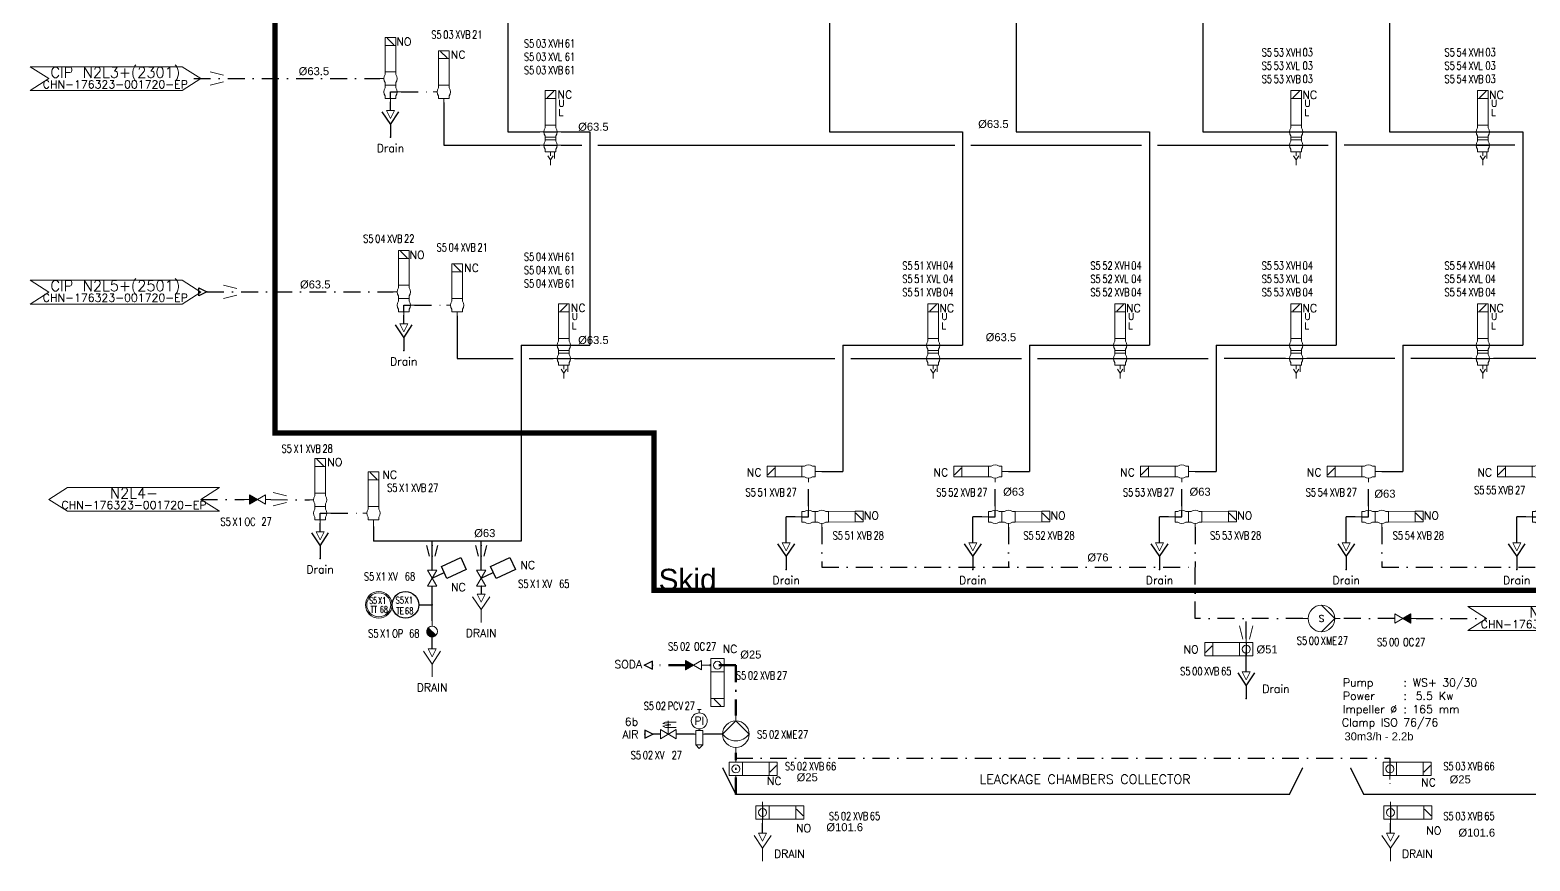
# Model space of a CAD drawing. Header units: inches. Extents: x 17763 to 19859, y 23751 to 24845.
# Drawn here: x 17773 to 18336, y 23751 to 24062 of the extents above; entities that cross this region are included whole.
import ezdxf
from ezdxf.enums import TextEntityAlignment as Align

# ---------------------------------------------------------------- set-up
doc = ezdxf.new("R2010")
doc.units = ezdxf.units.IN
doc.header["$MEASUREMENT"] = 0
doc.linetypes.add('ACAD_ISO02W100', pattern=[15, 12, -3])
doc.linetypes.add('DASHDOT2', pattern=[12.7, 6.35, -3.175, 0, -3.175])
for name, color, linetype, lineweight in [('11 Pipe Air Instrument', 3, 'Continuous', 30), ('15 Pipe Drain', 32, 'Continuous', 30), ('17 Pipe CIP', 4, 'DASHDOT2', 50), ('19 Pipe Process', 30, 'Continuous', 30), ('31 Equipment', 7, 'Continuous', 9), ('43 TXT English', 7, 'Continuous', 9), ('44 TXT French', 7, 'Continuous', 9), ('61 Revision Cloud', 1, 'Continuous', 9)]:
    doc.layers.add(name, color=color, linetype=linetype, lineweight=lineweight)
for name, color, linetype in [('Concentrated Liquid pipe', 1, 'Continuous'), ('DIAMETRE', 7, 'Continuous'), ('LIBELLE-INSTRUM', 7, 'Continuous'), ('MATERIEL-DIVERS', 7, 'Continuous'), ('POMPES', 7, 'Continuous'), ('POMPES-PROCESS', 7, 'Continuous'), ('Process water', 5, 'Continuous'), ('REPERES', 7, 'Continuous'), ('techn-data', 7, 'Continuous'), ('TEXTES', 7, 'Continuous'), ('TUYAUTERIE-EAU', 5, 'Continuous'), ('TUYAUTERIE-EGOUT', 32, 'Continuous'), ('TUYAUTERIE-NEP', 4, 'DASHDOT2'), ('TUYAUTERIE-PROCESS', 30, 'Continuous'), ('TUYAUTERIE-VAPEUR', 6, 'Continuous'), ('TXT_EN', 1, 'Continuous'), ('TXT_ENG', 7, 'Continuous'), ('TXT_FR', 7, 'Continuous'), ('VANNES', 7, 'Continuous')]:
    doc.layers.add(name, color=color, linetype=linetype)
doc.layers.get('REPERES').off()
doc.styles.add('ROMANS', font='ROMANS.SHX')
doc.styles.add('ROMANT', font='romant')
doc.styles.get("Standard").update_dxf_attribs({"font": 'arial.ttf'})
doc.styles.add('USER1', font='TXT.SHX', dxfattribs={"bigfont": 'gbcbig.shx'})

# ---------------------------------------------------------------- blocks, each defined once
blk = doc.blocks.new('APV-SIGN-ARW-FLOW-1')
at = {"layer": '31 Equipment'}
for p, q in [((-1.5, -1.5), (-1.5, 1.5)), ((-1.5, 1.5), (1.5, 0)), ((1.5, 0), (-1.5, -1.5))]:
    blk.add_line(p, q, dxfattribs=at)
blk = doc.blocks.new('APV-FTG-GEN-DRAIN-1')
at = {"layer": '31 Equipment'}
for p, q in [((-3.2, 9.61), (0, 4.81)), ((0, 4.81), (3.2, 9.61)), ((0, 0), (0, 4.81))]:
    blk.add_line(p, q, dxfattribs=at)
at = {"layer": '43 TXT English', "style": 'ROMANS'}
blk.add_attdef('DRAIN', text='', height=3, dxfattribs=at).set_placement((0, -4), align=Align.MIDDLE)
at = {"layer": '44 TXT French', "style": 'ROMANS'}
blk.add_attdef('EGOUT', text='', height=3, dxfattribs=at).set_placement((0, -4), align=Align.MIDDLE)
blk = doc.blocks.new('APV-FCE-GEN-STMTRAP-1')
at = {"layer": '31 Equipment'}
h = blk.add_hatch(dxfattribs=at)
h.set_pattern_fill('ANSI31', color=256, scale=0.01, style=0)
h.set_pattern_definition([(45, (-4, 0), (-0.02245064, 0.02245064), [])])
h.paths.add_polyline_path([(1.41, 1.42), (-1.42, -1.41, 1.002832)])
at = {"layer": '31 Equipment', "linetype": 'ACAD_ISO02W100', "ltscale": 38}
for p, q in [((-2, 0), (-4, 0)), ((2, 0), (4, 0))]:
    blk.add_line(p, q, dxfattribs=at)
at = {"layer": '31 Equipment', "color": 7}
blk.add_line((1.41, 1.42), (-1.42, -1.41), dxfattribs=at)
for start, end in [(45.2431, 224.7569), (224.8381, 45.1623)]:
    blk.add_arc((0, 0), 2, start, end, dxfattribs=at)
blk = doc.blocks.new('INSTR-M-L-TE')
at = {"color": 7, "extrusion": (0, -1, 0)}
blk.add_point((0, -10), dxfattribs=at)
at = {"layer": 'MATERIEL-DIVERS', "color": 7}
blk.add_line((0, -5), (0, -10), dxfattribs=at)
blk.add_circle((0, 0), 5, dxfattribs=at)
at = {"layer": 'LIBELLE-INSTRUM', "style": 'ROMANS', "width": 0.8, "flags": 8}
blk.add_attdef('TE', text='', height=3, dxfattribs=at).set_placement((0, 0), align=Align.MIDDLE)
blk = doc.blocks.new('APV-INS-F-L-TT')
at = {"layer": '31 Equipment'}
for radius in [5, 4.5]:
    blk.add_circle((0, 0), radius, dxfattribs=at)
blk = doc.blocks.new('CR')
at = {"color": 7}
for p, q in [((-2.5, 2.5), (2.5, 1.25)), ((2.5, 1.25), (2.5, 1.25)), ((2.5, -1.25), (-2.5, -2.5))]:
    blk.add_line(p, q, dxfattribs=at)
at = {"color": 7, "extrusion": (-1, 0, 0)}
blk.add_point((-2.5, 0), dxfattribs=at)
at = {"color": 7, "extrusion": (1, 0, 0)}
blk.add_point((2.5, 0), dxfattribs=at)
blk = doc.blocks.new('VANNE SIEGE INCLINE')
at = {"color": 7}
for p, q in [((-3, 1.73), (-3, -1.73)), ((-3, -1.73), (3, 1.73)), ((3, -1.73), (-3, 1.73)), ((3, 1.73), (3, -1.73))]:
    blk.add_line(p, q, dxfattribs=at)
at = {"color": 7, "extrusion": (-1, 0, 0)}
blk.add_point((-3, 0), dxfattribs=at)
at = {"color": 7, "extrusion": (1, 0, 0)}
blk.add_point((3, 0), dxfattribs=at)
at = {"layer": 'VANNES'}
for p, q in [((3.23, 12.84), (-0.15, 5.59)), ((7.76, 10.73), (3.23, 12.84)), ((4.38, 3.47), (7.76, 10.73)), ((-0.15, 5.59), (4.38, 3.47)), ((0, 0), (2.11, 4.53))]:
    blk.add_line(p, q, dxfattribs=at)
blk = doc.blocks.new('APV-FCE-GEN-REDCON-1')
at = {"layer": '31 Equipment', "color": 7}
for p, q in [((-2.5, 2.5), (2.5, 1.25)), ((2.5, 1.25), (2.5, 1.25)), ((2.5, -1.25), (-2.5, -2.5))]:
    blk.add_line(p, q, dxfattribs=at)
blk = doc.blocks.new('APV-FCE-NRV-GEN-1')
at = {"layer": '31 Equipment'}
h = blk.add_hatch(dxfattribs=at)
h.set_pattern_fill('ANSI31', color=256, scale=0.01, style=0)
h.set_pattern_definition([(45, (0, 0), (-0.02245064, 0.02245064), [])])
h.paths.add_polyline_path([(3, 1.75), (3, -1.75), (0, 0)])
at = {"layer": '31 Equipment', "linetype": 'ACAD_ISO02W100', "ltscale": 38}
for p, q in [((-3, 0), (-5, 0)), ((0, 0), (-3, 1.75)), ((-3, 1.75), (-3, -1.75)), ((0, 0), (-3, -1.75)), ((0, 0), (3, 1.75)), ((0, 0), (3, -1.75)), ((3, 1.75), (3, -1.75)), ((3, 0), (5, 0))]:
    blk.add_line(p, q, dxfattribs=at)
blk = doc.blocks.new('APV-PMP-GEN-CENTRI-1')
at = {"layer": '31 Equipment', "ltscale": 38}
for p, q in [((-5, 0), (-7, 0)), ((5, 0), (0, 5)), ((5, 0), (0, -5)), ((5, 0), (7, 0))]:
    blk.add_line(p, q, dxfattribs=at)
blk.add_circle((0, 0), 5, dxfattribs=at)
at = {"layer": '31 Equipment', "style": 'ROMANT', "flags": 8}
blk.add_attdef('I', text='', height=2.5, dxfattribs=at).set_placement((0, 0), align=Align.MIDDLE)
blk = doc.blocks.new('APV-VLV-SSEAT-SW43-41')
at = {"layer": '31 Equipment', "ltscale": 38}
for p, q in [((1.25, 20.25), (-1.25, 17.75)), ((-2, 7.5), (-2, 6.5)), ((2, 7.5), (2, 6.5)), ((-2.5, 0), (-4, 0)), ((-2, 2.5), (-2, 3.5)), ((-2, 2.5), (2, 2.5)), ((-2, 2.5), (-2, 1.5)), ((2, 2.5), (2, 3.5)), ((2, 2.5), (2, 1.5)), ((2.5, 5), (4, 5)), ((-2, -1.5), (-2, -2.5)), ((-2, -2.5), (2, -2.5)), ((0, -2.5), (0, -5)), ((2, -1.5), (2, -2.5))]:
    blk.add_line(p, q, dxfattribs=at)
at = {"layer": '31 Equipment', "lineweight": 30}
for p, q in [((0, 0), (-2.5, 0)), ((0, -2.5), (0, 0))]:
    blk.add_line(p, q, dxfattribs=at)
at = {"layer": '31 Equipment', "ltscale": 38}
for points in [[(-2, 17.5), (2, 17.5), (2, 20.5), (-2, 20.5)], [(-2, 7.5), (2, 7.5), (2, 17.5), (-2, 17.5)]]:
    blk.add_lwpolyline(points, close=True, dxfattribs=at)
for centre, start, end in [((0, 5), 143.1301, 216.8699), ((0, 5), 323.1301, 36.8699), ((0, 0), 143.1301, 216.8699), ((0, 0), 323.1301, 36.8699)]:
    blk.add_arc(centre, 2.5, start, end, dxfattribs=at)
blk = doc.blocks.new('APV-VLV-SSEAT-SW41-3')
at = {"layer": '31 Equipment', "ltscale": 38}
for p, q in [((1.25, 15.25), (-1.25, 12.75)), ((-2, 2.5), (-2, 1.5)), ((2, 2.5), (2, 1.5)), ((2.5, 0), (4, 0)), ((-2, -2.5), (-2, -1.5)), ((2, -2.5), (-2, -2.5)), ((-2, -2.5), (2, -2.5)), ((0, -2.5), (0, -5)), ((2, -2.5), (2, -1.5))]:
    blk.add_line(p, q, dxfattribs=at)
for points in [[(-2, 12.5), (2, 12.5), (2, 15.5), (-2, 15.5)], [(-2, 2.5), (2, 2.5), (2, 12.5), (-2, 12.5)]]:
    blk.add_lwpolyline(points, close=True, dxfattribs=at)
for start, end in [(143.1301, 216.8699), (323.1301, 36.8699)]:
    blk.add_arc((0, 0), 2.5, start, end, dxfattribs=at)
blk = doc.blocks.new('EGOUT')
at = {"color": 7}
for p, q in [((-3.2, 9.61), (0, 4.81)), ((0, 4.81), (3.2, 9.61)), ((0, 4.81), (0, 0))]:
    blk.add_line(p, q, dxfattribs=at)
at = {"color": 7, "extrusion": (0, -1, 0)}
blk.add_point((0, 0), dxfattribs=at)
at = {"layer": 'POMPES-PROCESS', "style": 'ROMANS'}
blk.add_attdef('EGOUT', text='', height=3, dxfattribs=at).set_placement((0, -4), align=Align.MIDDLE)
blk = doc.blocks.new('APV-VLV-DSEAT-DA34-3')
at = {"layer": '31 Equipment', "ltscale": 38}
for p, q in [((1.25, 20.25), (-1.25, 17.75)), ((-2, 7.5), (-2, 6.5)), ((2, 7.5), (2, 6.5)), ((-4, 5), (-2.5, 5)), ((-2, 3), (-2, 3.5)), ((-2, 2), (-2, 1.5)), ((2, 3), (2, 3.5)), ((2, 2), (2, 1.5)), ((4, 5), (2.5, 5)), ((-4, 0), (-2.5, 0)), ((-2, -2.5), (-2, -1.5)), ((-2, -2.5), (2, -2.5)), ((0, -5.5), (-1, -4)), ((0, -2.5), (0, -4)), ((1, -4), (0, -5.5)), ((0, -5.5), (0, -7.5)), ((1.5, -2.5), (1.5, -5)), ((2, -2.5), (2, -1.5)), ((2.5, 0), (4, 0))]:
    blk.add_line(p, q, dxfattribs=at)
at = {"layer": '31 Equipment', "lineweight": 30}
for p, q in [((-2.5, 5), (2.5, 5)), ((-2.5, 0), (2.5, 0))]:
    blk.add_line(p, q, dxfattribs=at)
at = {"layer": '31 Equipment', "ltscale": 38}
for points in [[(-2, 17.5), (2, 17.5), (2, 20.5), (-2, 20.5)], [(-2, 7.5), (2, 7.5), (2, 17.5), (-2, 17.5)], [(-2, 3), (2, 3), (2, 2), (-2, 2)]]:
    blk.add_lwpolyline(points, close=True, dxfattribs=at)
for centre, start, end in [((0, 5), 143.1301, 216.8699), ((0, 5), 323.1301, 36.8699), ((0, 0), 143.1301, 216.8699), ((0, 0), 323.1301, 36.8699)]:
    blk.add_arc(centre, 2.5, start, end, dxfattribs=at)
at = {"layer": '31 Equipment', "style": 'ROMANS', "flags": 8}
for tag, p in [('U', (3, 14.5)), ('L', (3, 11))]:
    blk.add_attdef(tag, p, '', height=2.5, dxfattribs=at)
blk = doc.blocks.new('FLE23-A')
at = {"color": 7}
for p, q in [((0, 1.5), (-3, 0)), ((-3, 0), (0, -1.5)), ((0, -1.5), (0, 1.5))]:
    blk.add_line(p, q, dxfattribs=at)
at = {"layer": 'MATERIEL-DIVERS', "color": 7, "extrusion": (-1, 0, 0)}
blk.add_point((-3, 0), dxfattribs=at)
at = {"layer": 'MATERIEL-DIVERS', "color": 2}
for p in [(-3, 0), (0, 0)]:
    blk.add_point(p, dxfattribs=at)
at = {"layer": 'MATERIEL-DIVERS', "color": 7, "extrusion": (1, 0, 0)}
blk.add_point((0, 0), dxfattribs=at)
blk = doc.blocks.new('APV-VLV-BFLY-SV-4')
at = {"layer": '31 Equipment', "ltscale": 38}
for p, q in [((1.25, 15.25), (-1.25, 12.75)), ((2.5, 2.5), (-2.5, 2.5)), ((-2.5, 2.5), (-2.5, -2.5)), ((2.5, -2.5), (2.5, 2.5)), ((-2.5, -2.5), (2.5, -2.5))]:
    blk.add_line(p, q, dxfattribs=at)
at = {"layer": '31 Equipment'}
for p, q in [((-4, 0), (-2.5, 0)), ((2.5, 0), (4, 0))]:
    blk.add_line(p, q, dxfattribs=at)
at = {"layer": '31 Equipment', "lineweight": 30}
blk.add_line((-2.5, 0), (2.5, 0), dxfattribs=at)
at = {"layer": '31 Equipment', "ltscale": 38}
for points in [[(-2.5, 12.5), (2.5, 12.5), (2.5, 15.5), (-2.5, 15.5)], [(-2.5, 2.5), (2.5, 2.5), (2.5, 12.5), (-2.5, 12.5)]]:
    blk.add_lwpolyline(points, close=True, dxfattribs=at)
blk.add_circle((0, 0), 1.5, dxfattribs=at)
blk = doc.blocks.new('APV-PMP-GEN-MEMB-1')
at = {"layer": '31 Equipment', "ltscale": 38}
for p, q in [((-5, 0), (-7, 0)), ((5, 0), (0, 5)), ((5, 0), (0, -5)), ((5, 0), (7, 0))]:
    blk.add_line(p, q, dxfattribs=at)
blk.add_circle((0, 0), 5, dxfattribs=at)
at = {"layer": '31 Equipment'}
blk.add_arc((3.75, 0), 6.25, 126.8699, 233.1301, dxfattribs=at)
blk = doc.blocks.new('APV-PNE-GEN-PRESREGL-1')
at = {"layer": '31 Equipment', "color": 7}
for p, q in [((-0.67, 9.33), (0.67, 9.33)), ((0, 8), (0, 9.33)), ((-1.33, 0), (-2, 0)), ((-1.33, -4), (-1.33, 1.33)), ((-1.33, 1.33), (1.33, 1.33)), ((1.33, 1.33), (1.33, -4)), ((1.33, 0), (2, 0)), ((-1.33, -4), (0, -5.33)), ((1.33, -4), (-1.33, -4)), ((0, -5.33), (1.33, -4))]:
    blk.add_line(p, q, dxfattribs=at)
at = {"layer": '31 Equipment'}
blk.add_line((0, 2), (0, 1.33), dxfattribs=at)
blk.add_circle((0, 5), 3, dxfattribs=at)
at = {"layer": '31 Equipment', "style": 'ROMANS'}
blk.add_text('PI', height=3, dxfattribs=at).set_placement((0, 5), align=Align.MIDDLE)
blk = doc.blocks.new('FLE23')
at = {"color": 7}
for p, q in [((0, -1.5), (0, 1.5)), ((0, 1.5), (3, 0)), ((3, 0), (0, -1.5))]:
    blk.add_line(p, q, dxfattribs=at)
at = {"layer": 'MATERIEL-DIVERS', "color": 2}
for p in [(0, 0), (3, 0)]:
    blk.add_point(p, dxfattribs=at)
at = {"layer": 'MATERIEL-DIVERS', "color": 7, "extrusion": (-1, 0, 0)}
blk.add_point((0, 0), dxfattribs=at)
at = {"layer": 'MATERIEL-DIVERS', "color": 7, "extrusion": (1, 0, 0)}
blk.add_point((3, 0), dxfattribs=at)
blk = doc.blocks.new('APV-VLV-SOLV-22-1')
at = {"layer": '31 Equipment', "ltscale": 38}
for p, q in [((-3, 0), (-4, 0)), ((3, 0), (4, 0))]:
    blk.add_line(p, q, dxfattribs=at)
at = {"layer": '31 Equipment'}
for p, q in [((-3, 1.734), (-3, -1.734)), ((-3, -1.734), (3, 1.734)), ((3, -1.734), (-3, 1.734)), ((3, 1.734), (3, -1.734))]:
    blk.add_line(p, q, dxfattribs=at)
at = {"layer": '31 Equipment', "linetype": 'ACAD_ISO02W100', "ltscale": 38}
for p, q in [((-1, 4.5), (-2, 4)), ((-2, 4), (1, 3.5)), ((-2, 3), (1, 3.5)), ((-1, 2.5), (-2, 3)), ((3, 4.5), (-1, 4.5)), ((3, 2.5), (-1, 2.5)), ((0, 0), (0, 5))]:
    blk.add_line(p, q, dxfattribs=at)
blk = doc.blocks.new('APV-VLV-BFLY-SV-3')
at = {"layer": '31 Equipment', "ltscale": 38}
for p, q in [((1.25, 15.25), (-1.25, 12.75)), ((-4, 0), (-2.5, 0)), ((-2.5, 2.5), (2.5, 2.5)), ((-2.5, -2.5), (-2.5, 2.5)), ((2.5, -2.5), (2.5, 2.5)), ((2.5, 0), (4, 0)), ((-2.5, -2.5), (2.5, -2.5))]:
    blk.add_line(p, q, dxfattribs=at)
for points in [[(-2.5, 12.5), (2.5, 12.5), (2.5, 15.5), (-2.5, 15.5)], [(-2.5, 2.5), (2.5, 2.5), (2.5, 12.5), (-2.5, 12.5)]]:
    blk.add_lwpolyline(points, close=True, dxfattribs=at)
blk.add_circle((0, 0), 1.5, dxfattribs=at)
blk = doc.blocks.new('REPNORM1')
at = {"layer": 'TEXTES', "style": 'ROMANS', "width": 0.75}
for tag, p in [('ZONE', (-9.75, -1.25)), ('SOUSZONE', (-5.25, -1.25)), ('ELEMENT', (-0.75, -1.25)), ('NUM', (5.59, -1.22))]:
    blk.add_attdef(tag, p, '', height=3, dxfattribs=at)
blk = doc.blocks.new('REPNORM')
at = {"layer": 'TEXTES', "style": 'ROMANS', "width": 0.75}
for tag, p in [('ZONE', (-9.75, -1.25)), ('SOUSZONE', (-5.25, -1.25)), ('ELEMENT', (0, -1.25)), ('NUM', (4.5, -1.25))]:
    blk.add_attdef(tag, p, '', height=3, dxfattribs=at)
blk = doc.blocks.new('REPINS')
at = {"layer": 'TEXTES', "style": 'ROMANS', "width": 0.75}
for tag, p in [('ZONE', (-3.3, 1)), ('SOUSZONE', (0.1, 1)), ('NUM', (0.2, -3))]:
    blk.add_attdef(tag, p, '', height=2.5, dxfattribs=at)
blk.add_attdef('ELEMENT', text='', height=2.5, dxfattribs=at).set_placement((-0.2, -3), align=Align.RIGHT)
blk = doc.blocks.new('REPINS2')
at = {"layer": 'TEXTES', "style": 'ROMANS', "width": 0.7}
for tag, p in [('ZONE', (-3.35, 0.8)), ('SOUSZONE', (0.05, 0.8)), ('NUM', (0.7, -2.6))]:
    blk.add_attdef(tag, p, '', height=2.5, dxfattribs=at)
blk.add_attdef('ELEMENT', text='', height=2.5, dxfattribs=at).set_placement((-1.56, -2.59), align=Align.CENTER)
blk = doc.blocks.new('APV-SIGN-ARW-DWG-1')
at = {"layer": '31 Equipment'}
for p, q in [((-32, 4.49), (25, 4.49)), ((-32, 4.49), (-25, 0)), ((-25, 0), (-32, -4.49)), ((25, 4.49), (32, 0)), ((32, 0), (25, -4.49)), ((-32, -4.49), (25, -4.49))]:
    blk.add_line(p, q, dxfattribs=at)
at = {"layer": '31 Equipment', "style": 'ROMANS', "width": 0.8}
for tag, p in [('TEXT1', (0, 0.37)), ('TEXT2', (0, -3.63))]:
    blk.add_attdef(tag, text='', height=3, dxfattribs=at).set_placement(p, align=Align.CENTER)
blk = doc.blocks.new('TEXT-PUMP_caract_ANGLAIS')
at = {"layer": 'techn-data', "style": 'ROMANS'}
for s, p in [('Pump', (-22, 9)), ('Power', (-22, 4)), ('Kw', (14, 4)), ('Impeller %%C', (-22, -1)), ('mm', (14, -1))]:
    blk.add_text(s, height=3, dxfattribs=at).set_placement(p)
for p in [(2, 9), (2, 4), (2, -1)]:
    blk.add_text(':', height=3, dxfattribs=at).set_placement(p, align=Align.RIGHT)
blk.add_attdef('Type', (4.23, 9), '', height=3, dxfattribs=at)
for tag, p in [('Pui', (11.76, 4)), ('Dia', (11.76, -1))]:
    blk.add_attdef(tag, text='', height=3, dxfattribs=at).set_placement(p, align=Align.RIGHT)

msp = doc.modelspace()

# ---------------------------------------------------------------- linework, layer by layer
at = {"layer": '11 Pipe Air Instrument', "ltscale": 0.1}
for p, q in [((18009.86, 23798.34), (18007.01, 23798.34)), ((18022.48, 23798.34), (18015.85, 23798.34)), ((18033.19, 23798.34), (18026.47, 23798.34))]:
    msp.add_line(p, q, dxfattribs=at)
at = {"layer": '15 Pipe Drain'}
for p, q in [((18057.04, 23870.12), (18057.04, 23879.92)), ((18060.4, 23879.92), (18057.04, 23879.92)), ((18127.04, 23870.12), (18127.04, 23879.92)), ((18130.4, 23879.92), (18127.04, 23879.92)), ((18197.04, 23870.12), (18197.04, 23879.92)), ((18200.4, 23879.92), (18197.04, 23879.92)), ((18267.04, 23870.12), (18267.04, 23879.92)), ((18270.4, 23879.92), (18267.04, 23879.92)), ((18330.96, 23870.12), (18330.96, 23879.92)), ((18334.33, 23879.92), (18330.96, 23879.92))]:
    msp.add_line(p, q, dxfattribs=at)
at = {"layer": '17 Pipe CIP'}
for p, q in [((18019.29, 23824.17), (18006.98, 23824.17)), ((18038.18, 23824.17), (18025.29, 23824.17)), ((18038.18, 23824.17), (18038.18, 23805.33)), ((18038.18, 23775.76), (18038.18, 23791.36))]:
    msp.add_line(p, q, dxfattribs=at)
at = {"layer": '19 Pipe Process'}
for p, q in [((18073.32, 24104.22), (18073.32, 24024.22)), ((18143.32, 24104.22), (18143.32, 24024.22)), ((18213.32, 24104.22), (18213.32, 24024.22)), ((18283.32, 24104.22), (18283.32, 24024.22)), ((17928.65, 24035.22), (17928.65, 24019.22)), ((18073.32, 24024.22), (18123.22, 24024.22)), ((18123.22, 24024.22), (18123.22, 23944.22)), ((18143.32, 24024.22), (18193.22, 24024.22)), ((18193.22, 24024.22), (18193.22, 23944.22)), ((18213.32, 24024.22), (18263.22, 24024.22)), ((18263.22, 24024.22), (18263.22, 23944.22)), ((18283.32, 24024.22), (18333.22, 24024.22)), ((18333.22, 24024.22), (18333.22, 23944.22)), ((17928.65, 24019.22), (17964.65, 24019.22)), ((17972.65, 24019.22), (17980.36, 24019.22)), ((17986.36, 24019.22), (18120.31, 24019.22)), ((18126.31, 24019.22), (18190.31, 24019.22)), ((18196.31, 24019.22), (18260.31, 24019.22)), ((18330.31, 24019.22), (18266.31, 24019.22)), ((17933.64, 23955.22), (17933.64, 23939.22)), ((18078.31, 23944.22), (18123.22, 23944.22)), ((18078.31, 23944.22), (18078.31, 23896.92)), ((18148.31, 23944.22), (18193.22, 23944.22)), ((18148.31, 23944.22), (18148.31, 23896.92)), ((18218.31, 23944.22), (18263.22, 23944.22)), ((18218.31, 23944.22), (18218.31, 23896.92)), ((18252.31, 23944.22), (18259.31, 23944.22)), ((18288.31, 23944.22), (18333.22, 23944.22)), ((18288.31, 23944.22), (18288.31, 23896.92)), ((18322.31, 23944.22), (18329.31, 23944.22)), ((17933.64, 23939.22), (17954.64, 23939.22)), ((17960.64, 23939.22), (17969.64, 23939.22)), ((17977.64, 23939.22), (18075.31, 23939.22)), ((18081.31, 23939.22), (18145.31, 23939.22)), ((18151.31, 23939.22), (18215.31, 23939.22)), ((18244.31, 23939.22), (18221.31, 23939.22)), ((18285.31, 23939.22), (18252.31, 23939.22)), ((18314.31, 23939.22), (18291.31, 23939.22)), ((18348.39, 23939.22), (18322.31, 23939.22)), ((18070.4, 23896.92), (18078.31, 23896.92)), ((18140.4, 23896.92), (18148.31, 23896.92)), ((18210.4, 23896.92), (18218.31, 23896.92)), ((18280.4, 23896.92), (18288.31, 23896.92))]:
    msp.add_line(p, q, dxfattribs=at)
at = {"layer": '61 Revision Cloud', "const_width": 2}
msp.add_lwpolyline([(17865.39, 24263.5), (18627.05, 24263.5), (18630.5, 23852.3), (18007.5, 23852.3), (18007.5, 23911.31), (17865.39, 23911.31), (17865.39, 24263.5)], dxfattribs=at)
at = {"layer": 'MATERIEL-DIVERS', "const_width": 0.5}
for points in [[(18033.18, 23785.76), (18038.18, 23775.76), (18245.74, 23775.76), (18250.74, 23785.76)], [(18268.64, 23785.76), (18273.64, 23775.76), (18481.2, 23775.76), (18486.2, 23785.76)]]:
    msp.add_lwpolyline(points, dxfattribs=at)
at = {"layer": 'Process water'}
for p, q in [((17952.65, 24104.22), (17952.65, 24024.22)), ((17983.36, 24024.22), (17983.36, 23944.22)), ((17957.64, 23944.22), (17957.64, 23870.73))]:
    msp.add_line(p, q, dxfattribs=at)
at = {"layer": 'Process water', "ltscale": 2}
for p, q in [((17952.65, 24024.22), (17964.65, 24024.22)), ((17972.65, 24024.22), (17983.36, 24024.22)), ((17957.64, 23944.22), (17983.36, 23944.22))]:
    msp.add_line(p, q, dxfattribs=at)
at = {"layer": 'TUYAUTERIE-EAU'}
for p, q in [((17902.27, 23876.23), (17902.27, 23870.73)), ((17924.27, 23859.84), (17924.27, 23870.73)), ((17942.68, 23859.84), (17942.68, 23870.73))]:
    msp.add_line(p, q, dxfattribs=at)
at = {"layer": 'TUYAUTERIE-EAU', "ltscale": 2}
msp.add_line((17957.64, 23870.73), (17902.27, 23870.73), dxfattribs=at)
at = {"layer": 'TUYAUTERIE-EGOUT'}
for p, q in [((17908.65, 24032.22), (17908.65, 24035.47)), ((17913.64, 23952.22), (17913.64, 23955.47)), ((17882.27, 23874.23), (17882.27, 23877.48)), ((17942.68, 23853.84), (17942.68, 23850.84)), ((17924.27, 23830.34), (17924.27, 23834.84)), ((18229.54, 23821.71), (18229.54, 23829.21)), ((18048.18, 23761.26), (18048.18, 23764.95)), ((18283.64, 23761.26), (18283.64, 23764.95))]:
    msp.add_line(p, q, dxfattribs=at)
at = {"layer": 'TUYAUTERIE-NEP'}
for p, q in [((17834.87, 24044.22), (17904.65, 24044.22)), ((17912.65, 24039.22), (17924.65, 24039.22)), ((17839.86, 23964.22), (17909.64, 23964.22)), ((17917.64, 23959.22), (17929.64, 23959.22)), ((18065.4, 23883.92), (18065.4, 23892.92)), ((18135.4, 23883.92), (18135.4, 23892.92)), ((18205.4, 23883.92), (18205.4, 23892.92)), ((18275.4, 23883.92), (18275.4, 23892.92)), ((17837.51, 23886.42), (17853.75, 23886.36)), ((17863.75, 23886.32), (17878.27, 23886.23)), ((17886.27, 23881.23), (17898.27, 23881.23)), ((18070.4, 23875.93), (18070.4, 23861.04)), ((18140.4, 23875.93), (18140.4, 23861.04)), ((18210.4, 23875.93), (18210.4, 23861.04)), ((18280.4, 23875.93), (18280.4, 23861.04)), ((18070.4, 23861.04), (18210.4, 23861.04)), ((18210.4, 23841.71), (18210.4, 23861.04)), ((18280.4, 23861.04), (18458.35, 23861.04)), ((18250.76, 23841.71), (18210.4, 23841.71)), ((18229.54, 23834.21), (18229.54, 23841.71)), ((18285.26, 23841.71), (18263.26, 23841.71)), ((18293.26, 23841.71), (18319.7, 23841.71))]:
    msp.add_line(p, q, dxfattribs=at)
msp.add_lwpolyline([(18038.18, 23789.33), (18283.4, 23789.33), (18283.4, 23779.33)], dxfattribs=at)
at = {"layer": 'TUYAUTERIE-VAPEUR'}
msp.add_line((17924.27, 23840.84), (17924.27, 23853.84), dxfattribs=at)

# ---------------------------------------------------------------- block references
at = {"rotation": 270}
for p in [(18048.18, 23768.95), (18283.64, 23768.95)]:
    msp.add_blockref('APV-VLV-BFLY-SV-4', p, dxfattribs=at)
at = {"layer": '31 Equipment', "xscale": -1}
for name, p, rotation in [('VANNE SIEGE INCLINE', (17924.27, 23856.84), 270), ('VANNE SIEGE INCLINE', (17942.68, 23856.91), 270), ('APV-VLV-BFLY-SV-4', (18229.54, 23830.21), 90), ('APV-VLV-BFLY-SV-3', (18031.29, 23824.17), 180), ('APV-VLV-BFLY-SV-3', (18038.18, 23785.33), 270), ('APV-VLV-BFLY-SV-3', (18283.4, 23785.33), 270)]:
    msp.add_blockref(name, p, dxfattribs=dict(at, rotation=rotation))
at = {"layer": '31 Equipment'}
msp.add_blockref('APV-PMP-GEN-CENTRI-1', (18257.76, 23841.71), dxfattribs=at).add_auto_attribs({'I': 'S'})
at = {"layer": '31 Equipment', "rotation": 270}
msp.add_blockref('APV-FCE-GEN-REDCON-1', (18229.54, 23836.43), dxfattribs=at)
at = {"layer": '31 Equipment', "xscale": -1}
msp.add_blockref('APV-FCE-NRV-GEN-1', (18022.29, 23824.17), dxfattribs=at)
at = {"layer": 'Concentrated Liquid pipe', "xscale": 0.9979200000016136, "yscale": 0.9979200000016136, "zscale": 0.9979200000016136}
msp.add_blockref('APV-PNE-GEN-PRESREGL-1', (18024.47, 23798.34), dxfattribs=at)
at = {"layer": 'MATERIEL-DIVERS'}
ref = msp.add_blockref('APV-SIGN-ARW-DWG-1', (17805.5, 24044.22), dxfattribs=at)
ref.add_attrib('TEXT1', 'CIP N2L3+(2301)', dxfattribs={"layer": '31 Equipment', "height": 4, "style": 'USER1'}).set_placement((17805.5, 24044.59), align=Align.CENTER)
ref.add_attrib('TEXT2', 'CHN-176323-001720-EP', dxfattribs={"layer": '31 Equipment', "height": 3, "style": 'USER1'}).set_placement((17805.5, 24040.59), align=Align.CENTER)
at = {"layer": 'MATERIEL-DIVERS', "xscale": -1, "rotation": 180}
for p in [(17843.51, 24044.22), (17848.51, 23964.22)]:
    msp.add_blockref('APV-FCE-GEN-REDCON-1', p, dxfattribs=at)
at = {"layer": 'MATERIEL-DIVERS'}
for p in [(17908.65, 24022.22), (17913.64, 23942.22), (17882.27, 23864.23), (18057.04, 23860.12), (18127.04, 23860.12), (18197.04, 23860.12), (18267.04, 23860.12), (18330.96, 23860.12)]:
    msp.add_blockref('EGOUT', p, dxfattribs=at).add_auto_attribs({'EGOUT': 'Drain'})
for name, p, rotation in [('APV-SIGN-ARW-FLOW-1', (17908.65, 24030.72), 270), ('APV-SIGN-ARW-FLOW-1', (17913.64, 23950.72), 270), ('APV-SIGN-ARW-FLOW-1', (17882.27, 23872.73), 270), ('APV-SIGN-ARW-FLOW-1', (18057.04, 23868.62), 269.9999999999999), ('APV-SIGN-ARW-FLOW-1', (18127.04, 23868.62), 269.9999999999999), ('APV-SIGN-ARW-FLOW-1', (18197.04, 23868.62), 269.9999999999999), ('APV-SIGN-ARW-FLOW-1', (18267.04, 23868.62), 269.9999999999999), ('APV-SIGN-ARW-FLOW-1', (18330.96, 23868.62), 269.9999999999999), ('INSTR-M-L-TE', (17914.27, 23846.84), 90), ('APV-SIGN-ARW-FLOW-1', (17942.68, 23849.34), 270), ('APV-FCE-GEN-STMTRAP-1', (17924.27, 23836.84), 270), ('APV-SIGN-ARW-FLOW-1', (17924.27, 23828.84), 270), ('APV-SIGN-ARW-FLOW-1', (18229.54, 23820.21), 270), ('APV-SIGN-ARW-FLOW-1', (18048.18, 23759.76), 270), ('APV-SIGN-ARW-FLOW-1', (18283.64, 23759.76), 270)]:
    msp.add_blockref(name, p, dxfattribs=dict(at, rotation=rotation))
ref = msp.add_blockref('APV-SIGN-ARW-DWG-1', (17805.5, 23964.17), dxfattribs=at)
ref.add_attrib('TEXT1', 'CIP N2L5+(2501)', dxfattribs={"layer": '31 Equipment', "height": 4, "style": 'USER1'}).set_placement((17805.5, 23964.54), align=Align.CENTER)
ref.add_attrib('TEXT2', 'CHN-176323-001720-EP', dxfattribs={"layer": '31 Equipment', "height": 3, "style": 'USER1'}).set_placement((17805.5, 23960.54), align=Align.CENTER)
at = {"layer": 'MATERIEL-DIVERS', "xscale": -1}
for name, p in [('FLE23-A', (17836.86, 23964.22)), ('APV-FCE-NRV-GEN-1', (17858.75, 23886.36))]:
    msp.add_blockref(name, p, dxfattribs=at)
at = {"layer": 'MATERIEL-DIVERS'}
ref = msp.add_blockref('APV-SIGN-ARW-DWG-1', (17812.51, 23886.42), dxfattribs=dict(at, xscale=-1))
ref.add_attrib('TEXT1', 'N2L4-', dxfattribs={"layer": '31 Equipment', "height": 4, "style": 'USER1'}).set_placement((17812.51, 23886.79), align=Align.CENTER)
ref.add_attrib('TEXT2', 'CHN-176323-001720-EP', dxfattribs={"layer": '31 Equipment', "height": 3, "style": 'USER1'}).set_placement((17812.51, 23882.79), align=Align.CENTER)
for name, p in [('APV-FCE-GEN-REDCON-1', (17867.13, 23886.46)), ('APV-INS-F-L-TT', (17904.27, 23846.84)), ('APV-FCE-NRV-GEN-1', (18288.26, 23841.71)), ('FLE23-A', (18006.98, 23824.17))]:
    msp.add_blockref(name, p, dxfattribs=at)
for name, p, xscale, yscale, zscale, rotation in [('CR', (17924.27, 23867.07), 0.8, 0.8, 0.8, 270), ('CR', (17942.68, 23867.07), 0.8, 0.8, 0.8, 270), ('FLE23', (18004.01, 23798.34), -0.9979200000016136, 0.9979200000016136, 0.9979200000000003, 180)]:
    msp.add_blockref(name, p, dxfattribs=dict(at, xscale=xscale, yscale=yscale, zscale=zscale, rotation=rotation))
ref = msp.add_blockref('APV-FTG-GEN-DRAIN-1', (17942.68, 23840.27), dxfattribs=at)
ref.add_attrib('DRAIN', 'DRAIN', dxfattribs={"layer": '43 TXT English', "height": 3, "style": 'ROMANS'}).set_placement((17942.68, 23836.27), align=Align.MIDDLE)
ref = msp.add_blockref('APV-SIGN-ARW-DWG-1', (18344.7, 23841.71), dxfattribs=at)
ref.add_attrib('TEXT1', 'N2L5-', dxfattribs={"layer": '31 Equipment', "height": 4, "style": 'USER1'}).set_placement((18344.7, 23842.08), align=Align.CENTER)
ref.add_attrib('TEXT2', 'CHN-176323-001720-EP', dxfattribs={"layer": '31 Equipment', "height": 3, "style": 'USER1'}).set_placement((18344.7, 23838.08), align=Align.CENTER)
ref = msp.add_blockref('APV-FTG-GEN-DRAIN-1', (17924.27, 23819.84), dxfattribs=at)
ref.add_attrib('DRAIN', 'DRAIN', dxfattribs={"layer": '43 TXT English', "height": 3, "style": 'ROMANS'}).set_placement((17924.27, 23815.84), align=Align.MIDDLE)
ref = msp.add_blockref('EGOUT', (18229.54, 23811.71), dxfattribs=at)
ref.add_attrib('EGOUT', 'Drain', dxfattribs={"layer": 'POMPES-PROCESS', "height": 3, "style": 'ROMANS'}).set_placement((18240.68, 23815.42), align=Align.MIDDLE)
at = {"layer": 'MATERIEL-DIVERS', "xscale": 0.9979200000016136, "yscale": 0.9979200000016136, "zscale": 0.9979200000016136}
msp.add_blockref('APV-VLV-SOLV-22-1', (18012.85, 23798.34), dxfattribs=at)
at = {"layer": 'MATERIEL-DIVERS'}
ref = msp.add_blockref('APV-FTG-GEN-DRAIN-1', (18048.18, 23750.76), dxfattribs=at)
ref.add_attrib('DRAIN', 'DRAIN', dxfattribs={"layer": '43 TXT English', "height": 3, "style": 'ROMANS'}).set_placement((18058.25, 23753.45), align=Align.MIDDLE)
ref = msp.add_blockref('APV-FTG-GEN-DRAIN-1', (18283.64, 23750.76), dxfattribs=at)
ref.add_attrib('DRAIN', 'DRAIN', dxfattribs={"layer": '43 TXT English', "height": 3, "style": 'ROMANS'}).set_placement((18293.71, 23753.45), align=Align.MIDDLE)
at = {"layer": 'POMPES', "xscale": 0.9979200000016136, "yscale": 0.9979200000016136, "zscale": 0.9979200000016136, "rotation": 90}
msp.add_blockref('APV-PMP-GEN-MEMB-1', (18038.18, 23798.34), dxfattribs=at)
at = {"layer": 'REPERES'}
for name, p, values in [('REPNORM1', (17933.72, 24060.48), {'ZONE': 'S5', 'SOUSZONE': '03', 'ELEMENT': 'XVB', 'NUM': '21'}), ('REPNORM1', (17968.47, 24057.15), {'ZONE': 'S5', 'SOUSZONE': '03', 'ELEMENT': 'XVH', 'NUM': '61'}), ('REPNORM1', (18245.1, 24053.83), {'ZONE': 'S5', 'SOUSZONE': '53', 'ELEMENT': 'XVH', 'NUM': '03'}), ('REPNORM1', (18313.65, 24053.83), {'ZONE': 'S5', 'SOUSZONE': '54', 'ELEMENT': 'XVH', 'NUM': '03'}), ('REPNORM1', (17968.47, 24047.15), {'ZONE': 'S5', 'SOUSZONE': '03', 'ELEMENT': 'XVB', 'NUM': '61'}), ('REPNORM1', (18245.1, 24043.83), {'ZONE': 'S5', 'SOUSZONE': '53', 'ELEMENT': 'XVB', 'NUM': '03'}), ('REPNORM1', (18313.65, 24043.83), {'ZONE': 'S5', 'SOUSZONE': '54', 'ELEMENT': 'XVB', 'NUM': '03'}), ('REPNORM1', (17908.19, 23983.94), {'ZONE': 'S5', 'SOUSZONE': '04', 'ELEMENT': 'XVB', 'NUM': '22'}), ('REPNORM1', (17935.71, 23980.66), {'ZONE': 'S5', 'SOUSZONE': '04', 'ELEMENT': 'XVB', 'NUM': '21'}), ('REPNORM1', (17968.46, 23977.15), {'ZONE': 'S5', 'SOUSZONE': '04', 'ELEMENT': 'XVH', 'NUM': '61'}), ('REPNORM1', (18110.33, 23973.83), {'ZONE': 'S5', 'SOUSZONE': '51', 'ELEMENT': 'XVH', 'NUM': '04'}), ('REPNORM1', (18180.86, 23973.83), {'ZONE': 'S5', 'SOUSZONE': '52', 'ELEMENT': 'XVH', 'NUM': '04'}), ('REPNORM1', (18245.09, 23973.83), {'ZONE': 'S5', 'SOUSZONE': '53', 'ELEMENT': 'XVH', 'NUM': '04'}), ('REPNORM1', (18313.64, 23973.83), {'ZONE': 'S5', 'SOUSZONE': '54', 'ELEMENT': 'XVH', 'NUM': '04'}), ('REPNORM1', (17968.46, 23967.15), {'ZONE': 'S5', 'SOUSZONE': '04', 'ELEMENT': 'XVB', 'NUM': '61'}), ('REPNORM1', (18110.33, 23963.83), {'ZONE': 'S5', 'SOUSZONE': '51', 'ELEMENT': 'XVB', 'NUM': '04'}), ('REPNORM1', (18180.86, 23963.83), {'ZONE': 'S5', 'SOUSZONE': '52', 'ELEMENT': 'XVB', 'NUM': '04'}), ('REPNORM1', (18245.09, 23963.83), {'ZONE': 'S5', 'SOUSZONE': '53', 'ELEMENT': 'XVB', 'NUM': '04'}), ('REPNORM1', (18313.64, 23963.83), {'ZONE': 'S5', 'SOUSZONE': '54', 'ELEMENT': 'XVB', 'NUM': '04'}), ('REPNORM1', (17877.58, 23905.17), {'ZONE': 'S5', 'SOUSZONE': 'X1', 'ELEMENT': 'XVB', 'NUM': '28'}), ('REPNORM1', (17917.17, 23890.52), {'ZONE': 'S5', 'SOUSZONE': 'X1', 'ELEMENT': 'XVB', 'NUM': '27'}), ('REPNORM1', (18051.56, 23888.79), {'ZONE': 'S5', 'SOUSZONE': '51', 'ELEMENT': 'XVB', 'NUM': '27'}), ('REPNORM1', (18123.06, 23888.79), {'ZONE': 'S5', 'SOUSZONE': '52', 'ELEMENT': 'XVB', 'NUM': '27'}), ('REPNORM1', (18193.06, 23888.79), {'ZONE': 'S5', 'SOUSZONE': '53', 'ELEMENT': 'XVB', 'NUM': '27'}), ('REPNORM1', (18261.6, 23888.79), {'ZONE': 'S5', 'SOUSZONE': '54', 'ELEMENT': 'XVB', 'NUM': '27'}), ('REPNORM1', (18324.76, 23889.64), {'ZONE': 'S5', 'SOUSZONE': '55', 'ELEMENT': 'XVB', 'NUM': '27'}), ('REPNORM1', (17854.69, 23877.78), {'ZONE': 'S5', 'SOUSZONE': 'X1', 'ELEMENT': 'OC', 'NUM': '27'}), ('REPNORM1', (18084.22, 23872.61), {'ZONE': 'S5', 'SOUSZONE': '51', 'ELEMENT': 'XVB', 'NUM': '28'}), ('REPNORM1', (18155.71, 23872.61), {'ZONE': 'S5', 'SOUSZONE': '52', 'ELEMENT': 'XVB', 'NUM': '28'}), ('REPNORM1', (18225.71, 23872.61), {'ZONE': 'S5', 'SOUSZONE': '53', 'ELEMENT': 'XVB', 'NUM': '28'}), ('REPNORM1', (18294.26, 23872.61), {'ZONE': 'S5', 'SOUSZONE': '54', 'ELEMENT': 'XVB', 'NUM': '28'}), ('REPNORM1', (17908.46, 23857.24), {'ZONE': 'S5', 'SOUSZONE': 'X1', 'ELEMENT': 'XV', 'NUM': '68'}), ('REPNORM1', (17966.31, 23854.46), {'ZONE': 'S5', 'SOUSZONE': 'X1', 'ELEMENT': 'XV', 'NUM': '65'}), ('REPINS2', (17904.01, 23846.42), {'ZONE': 'S5', 'SOUSZONE': 'X1', 'NUM': '68', 'ELEMENT': 'TT'}), ('REPNORM1', (17910.07, 23835.85), {'ZONE': 'S5', 'SOUSZONE': 'X1', 'ELEMENT': 'OP', 'NUM': '68'}), ('REPNORM', (18022.47, 23830.99), {'ZONE': 'S5', 'SOUSZONE': '02', 'ELEMENT': 'OC', 'NUM': '27'}), ('REPNORM1', (18258.29, 23833.16), {'ZONE': 'S5', 'SOUSZONE': '00', 'ELEMENT': 'XME', 'NUM': '27'}), ('REPNORM', (18288.35, 23832.62), {'ZONE': 'S5', 'SOUSZONE': '00', 'ELEMENT': 'OC', 'NUM': '27'}), ('REPNORM1', (18047.95, 23820.11), {'ZONE': 'S5', 'SOUSZONE': '02', 'ELEMENT': 'XVB', 'NUM': '27'}), ('REPNORM1', (18214.53, 23821.67), {'ZONE': 'S5', 'SOUSZONE': '00', 'ELEMENT': 'XVB', 'NUM': '65'}), ('REPNORM1', (18013.38, 23808.67), {'ZONE': 'S5', 'SOUSZONE': '02', 'ELEMENT': 'PCV', 'NUM': '27'}), ('REPNORM1', (18055.86, 23798), {'ZONE': 'S5', 'SOUSZONE': '02', 'ELEMENT': 'XME', 'NUM': '27'}), ('REPNORM1', (18008.53, 23790.21), {'ZONE': 'S5', 'SOUSZONE': '02', 'ELEMENT': 'XV', 'NUM': '27'}), ('REPNORM1', (18066.33, 23786.05), {'ZONE': 'S5', 'SOUSZONE': '02', 'ELEMENT': 'XVB', 'NUM': '66'}), ('REPNORM1', (18313.22, 23786.05), {'ZONE': 'S5', 'SOUSZONE': '03', 'ELEMENT': 'XVB', 'NUM': '66'}), ('REPNORM1', (18082.83, 23767.35), {'ZONE': 'S5', 'SOUSZONE': '02', 'ELEMENT': 'XVB', 'NUM': '65'}), ('REPNORM1', (18313.22, 23767.35), {'ZONE': 'S5', 'SOUSZONE': '03', 'ELEMENT': 'XVB', 'NUM': '65'})]:
    msp.add_blockref(name, p, dxfattribs=at).add_auto_attribs(values)
for name, p, rotation, values in [('REPNORM1', (17968.47, 24052.15), 7.601981207739284e-05, {'ZONE': 'S5', 'SOUSZONE': '03', 'ELEMENT': 'XVL', 'NUM': '61'}), ('REPNORM1', (18245.1, 24048.83), 7.601981207739284e-05, {'ZONE': 'S5', 'SOUSZONE': '53', 'ELEMENT': 'XVL', 'NUM': '03'}), ('REPNORM1', (18313.65, 24048.83), 7.601981207739284e-05, {'ZONE': 'S5', 'SOUSZONE': '54', 'ELEMENT': 'XVL', 'NUM': '03'}), ('REPNORM1', (17968.46, 23972.15), 7.601981207739284e-05, {'ZONE': 'S5', 'SOUSZONE': '04', 'ELEMENT': 'XVL', 'NUM': '61'}), ('REPNORM1', (18110.33, 23968.83), 7.601981207739284e-05, {'ZONE': 'S5', 'SOUSZONE': '51', 'ELEMENT': 'XVL', 'NUM': '04'}), ('REPNORM1', (18180.86, 23968.83), 7.601981207739284e-05, {'ZONE': 'S5', 'SOUSZONE': '52', 'ELEMENT': 'XVL', 'NUM': '04'}), ('REPNORM1', (18245.09, 23968.83), 7.601981207739284e-05, {'ZONE': 'S5', 'SOUSZONE': '53', 'ELEMENT': 'XVL', 'NUM': '04'}), ('REPNORM1', (18313.64, 23968.83), 7.601981207739284e-05, {'ZONE': 'S5', 'SOUSZONE': '54', 'ELEMENT': 'XVL', 'NUM': '04'}), ('REPINS', (17913.87, 23846.32), 0.0002280594390062327, {'ZONE': 'S5', 'SOUSZONE': 'X1', 'ELEMENT': 'TE', 'NUM': '68'})]:
    msp.add_blockref(name, p, dxfattribs=dict(at, rotation=rotation)).add_auto_attribs(values)
at = {"layer": 'TUYAUTERIE-PROCESS'}
msp.add_blockref('TEXT-PUMP_caract_ANGLAIS', (18287.78, 23807.18), dxfattribs=at).add_auto_attribs({'Dia': '165', 'Pui': '5.5', 'Type': 'WS+ 30/30'})
at = {"layer": 'VANNES', "xscale": -1}
for name, p in [('APV-VLV-SSEAT-SW43-41', (17908.65, 24039.22)), ('APV-VLV-SSEAT-SW41-3', (17928.65, 24039.22)), ('APV-VLV-SSEAT-SW43-41', (17913.64, 23959.22)), ('APV-VLV-SSEAT-SW41-3', (17933.64, 23959.22)), ('APV-VLV-SSEAT-SW43-41', (17882.27, 23881.23)), ('APV-VLV-SSEAT-SW41-3', (17902.27, 23881.23))]:
    msp.add_blockref(name, p, dxfattribs=at)
at = {"layer": 'VANNES'}
for p in [(17968.65, 24019.22), (18248.31, 24019.22), (18318.31, 24019.22), (17973.64, 23939.22), (18112.22, 23939.22), (18182.22, 23939.22), (18248.31, 23939.22), (18318.31, 23939.22)]:
    msp.add_blockref('APV-VLV-DSEAT-DA34-3', p, dxfattribs=at).add_auto_attribs({'U': 'U', 'L': 'L'})
at = {"layer": 'VANNES', "xscale": -1, "rotation": 90}
for p in [(18065.4, 23896.92), (18135.4, 23896.92), (18205.4, 23896.92), (18275.4, 23896.92), (18339.32, 23896.92)]:
    msp.add_blockref('APV-VLV-SSEAT-SW41-3', p, dxfattribs=at)
at = {"layer": 'VANNES', "rotation": 270.0317343014626}
for p in [(18065.4, 23879.92), (18135.4, 23879.92), (18205.4, 23879.92), (18275.4, 23879.92), (18339.33, 23879.92)]:
    msp.add_blockref('APV-VLV-SSEAT-SW43-41', p, dxfattribs=at)

# ---------------------------------------------------------------- texts
at = {"layer": '43 TXT English', "color": 1}
msp.add_text('Skid', height=8, dxfattribs=at).set_placement((18009.2, 23860.38), align=Align.TOP_LEFT)
at = {"layer": 'DIAMETRE'}
for s, p in [('%%C63.5', (17874.25, 24045.53)), ('%%C63.5', (18129.04, 24025.72)), ('%%C63.5', (17979.05, 24024.68)), ('%%C63.5', (17874.75, 23965.53)), ('%%C63.5', (17979.05, 23944.68)), ('%%C63.5', (18131.86, 23945.75)), ('%%C63', (18138.4, 23887.78)), ('%%C63', (18208.28, 23887.78)), ('%%C63', (18277.6, 23887.04)), ('%%C63', (17940.07, 23872.26)), ('%%C76', (18169.98, 23863.14)), ('%%C51', (18233.4, 23828.63)), ('%%C25', (18039.83, 23826.71)), ('30m3/h - 2.2b', (18266.39, 23796.01)), ('%%C25', (18060.97, 23780.67)), ('%%C25', (18305.82, 23779.88)), ('%%C101.6', (18072.12, 23761.95)), ('%%C101.6', (18309.12, 23759.91))]:
    msp.add_text(s, height=3, dxfattribs=at).set_placement(p)
at = {"layer": 'TEXTES', "style": 'ROMANS'}
for s, p in [('NO', (17910.85, 24056.6)), ('NC', (17931.29, 24051.72)), ('NC', (17971.29, 24036.72)), ('NC', (18250.58, 24036.66)), ('NC', (18320.58, 24036.66)), ('NO', (17915.84, 23976.6)), ('NC', (17936.28, 23971.72)), ('NC', (17976.28, 23956.72)), ('NC', (18114.48, 23956.66)), ('NC', (18184.48, 23956.66)), ('NC', (18250.58, 23956.66)), ('NC', (18320.58, 23956.66)), ('NO', (17884.97, 23898.9)), ('NC', (17905.62, 23894.16)), ('NC', (18042.27, 23895.05)), ('NC', (18112.27, 23895.05)), ('NC', (18182.27, 23895.05)), ('NC', (18252.27, 23895.05)), ('NC', (18316.2, 23895.05)), ('NO', (18086.16, 23878.85)), ('NO', (18156.16, 23878.85)), ('NO', (18226.16, 23878.85)), ('NO', (18296.16, 23878.85)), ('NC', (17957.38, 23860.29)), ('NC', (17931.35, 23851.98)), ('NC', (18033.22, 23828.79)), ('NO', (18206.04, 23828.65)), ('NC', (18049.8, 23779.28)), ('NC', (18295.12, 23778.77)), ('NO', (18060.72, 23761.59)), ('NO', (18297.06, 23760.66))]:
    msp.add_text(s, height=3, dxfattribs=at).set_placement(p)
at = {"layer": 'TXT_EN', "insert": (18169.11, 23781.42), "char_height": 3.5, "attachment_point": 5, "style": 'ROMANS'}
msp.add_mtext('LEACKAGE CHAMBERS COLLECTOR', dxfattribs=at)
at = {"layer": 'TXT_ENG', "char_height": 2.994, "width": 27.2374, "attachment_point": 1, "style": 'ROMANS'}
for s, insert in [('SODA', (17992.63, 23826.04)), ('AIR', (17995.63, 23799.77))]:
    msp.add_mtext(s, dxfattribs=dict(at, insert=insert))
at = {"layer": 'TXT_ENG', "color": 1, "insert": (17996.54, 23804.51), "char_height": 2.994, "width": 11.1467, "attachment_point": 1, "style": 'ROMANS'}
msp.add_mtext('6b', dxfattribs=at)
at = {"layer": 'TXT_FR', "style": 'ROMANS'}
msp.add_text('Clamp ISO 76/76', height=3, dxfattribs=at).set_placement((18265.43, 23801.24))

doc.saveas('drawing.dxf')
